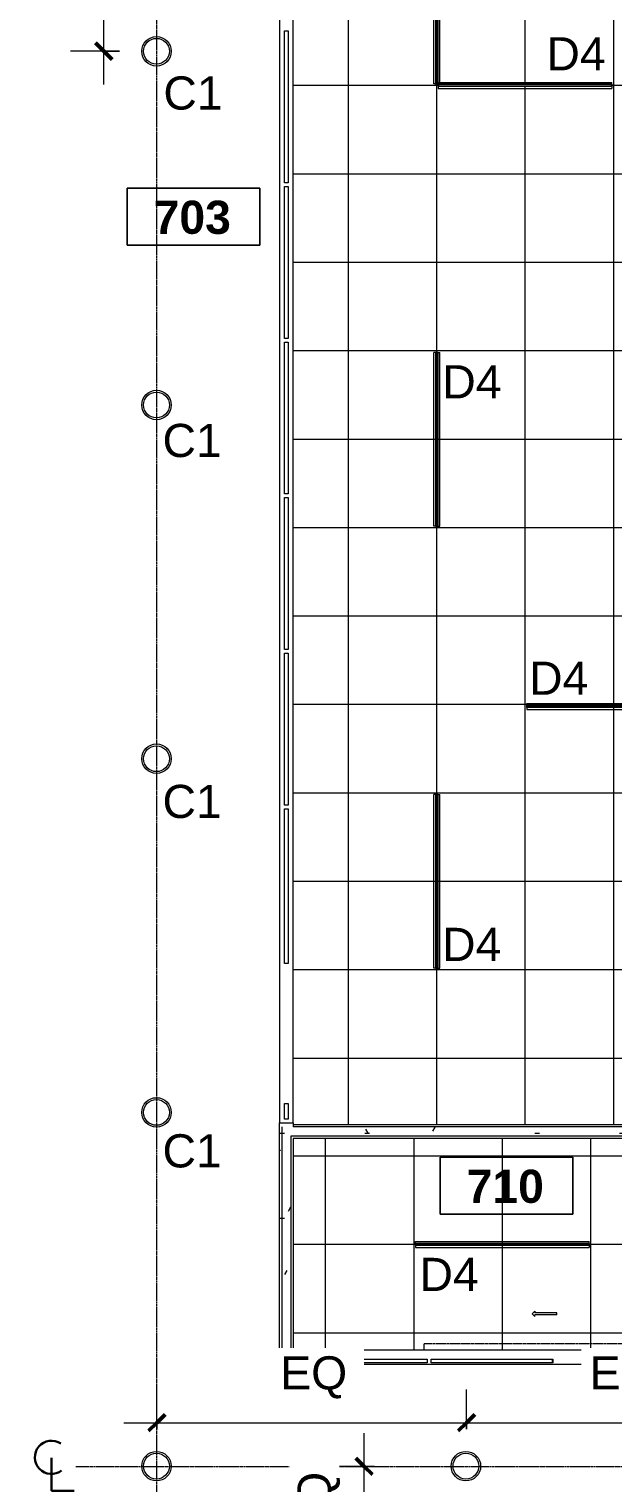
# Model space of a CAD drawing. Header units: inches. Extents: x -2332 to 1043, y -456 to 2193.
# Drawn here: x 170 to 328.4, y 550.2 to 944.8 of the extents above; entities that cross this region are included whole.
import ezdxf

# ---------------------------------------------------------------- set-up
doc = ezdxf.new("R2010")
doc.units = ezdxf.units.IN
doc.header["$MEASUREMENT"] = 0
doc.linetypes.add('Center 1_4_', pattern=[0.53125, 0.25, -0.09375, 0.09375, -0.09375])
doc.linetypes.add('Dash 1_16_', pattern=[0.125, 0.0625, -0.0625])
for name, color, linetype, lineweight in [('A-ANNO-DIMS', 211, 'Continuous', 9), ('A-ANNO-DIMS-96', 211, 'Continuous', 9), ('A-ANNO-NOTE', 131, 'Continuous', 9), ('A-AREA-IDEN', 2, 'Continuous', 9), ('A-CLNG', 13, 'Continuous', 13), ('A-CLNG-PATT', 13, 'Continuous', 13), ('A-DETL-CNTR', 5, 'Center 1_4_', 9), ('A-DETL-GENF', 92, 'Continuous', 9), ('A-DOOR', 31, 'Continuous', 13), ('A-GLAZ-CURT', 52, 'Continuous', 13), ('A-WALL', 113, 'Continuous', 13), ('A-WALL-PATT', 111, 'Continuous', 13), ('E-LITE-EQPM', 33, 'Continuous', 9), ('E-LITE-EQPM-IDEN', 33, 'Continuous', 9), ('I-WALL', 2, 'Continuous', 13)]:
    doc.layers.add(name, color=color, linetype=linetype, lineweight=lineweight)
doc.styles.add('Arial', font='arial.ttf', dxfattribs={"height": 9})
doc.styles.add('Swis721 Lt BT_2', font='swissl.ttf', dxfattribs={"height": 9})
doc.styles.add('Swis721 Lt BT_B', font='', dxfattribs={"height": 9})
doc.styles.get('Swis721 Lt BT_B').set_extended_font_data('Swis721 Lt BT', bold=True)
doc.dimstyles.new('OTJ_-_3_32__Linear__1_2__Tolerance_1', dxfattribs={"dimscale": 12, "dimtxt": 9.497835, "dimasz": 0.375, "dimexe": 0.75, "dimexo": 0.5, "dimgap": 0.5, "dimtad": 1, "dimdec": 1, "dimrnd": 0.5, "dimzin": 3, "dimdsep": 46, "dimlunit": 4, "dimtxsty": 'Swis721 Lt BT_2', "dimblk1": 'OBLIQUE', "dimblk2": 'OBLIQUE', "dimsah": 1, "dimcen": 0.09, "dimdle": 0.75, "dimazin": 0, "dimtfac": 1, "dimtdec": 4, "dimtix": 1, "dimtmove": 0, "dimatfit": 3, "dimfxl": 1, "dimtvp": 1, "dimtfill": 1, "dimfrac": 2, "dimtolj": 1, "dimtzin": 0, "dimarcsym": 2})
pattern_1 = [(0, (0, 0), (30.72, 7.68), [1.267, -21.773, 1.267, -21.773, -122.88]), (0, (0, 0), (30.72, 7.68), [-46.08, 1.267, -44.813, 1.267, -21.773, -53.76]), (0, (0, 0), (30.72, 7.68), [-115.2, 1.267, -14.093, 1.267, -37.133]), (120, (11.52, 3.84), (-22.011075, 22.7643), [1.267, -21.773, 1.267, -21.773, -122.88]), (120, (11.52, 3.84), (-22.011075, 22.7643), [-46.08, 1.267, -44.813, 1.267, -21.773, -53.76]), (120, (11.52, 3.84), (-22.011075, 22.7643), [-115.2, 1.267, -14.093, 1.267, -37.133]), (240, (15.36, 19.2), (-8.708925, -30.4443), [1.267, -21.773, 1.267, -21.773, -122.88]), (240, (15.36, 19.2), (-8.708925, -30.4443), [-46.08, 1.267, -44.813, 1.267, -21.773, -53.76]), (240, (15.36, 19.2), (-8.708925, -30.4443), [-115.2, 1.267, -14.093, 1.267, -37.133])]

# ---------------------------------------------------------------- blocks, each defined once
blk = doc.blocks.new('TBARLED SMARTLIGHT 9-16_DIFFUSING 2_ and 4_ - Type D_4_ 9_16 - Diffusing Lens-V35-7TH FLOOR REFLECTED CEILING PLAN')
at = {"layer": 'E-LITE-EQPM'}
for p, q in [((-0.8, 23.56), (-0.8, -23.56)), ((-0.3, 23.56), (-0.8, 23.56)), ((-0.3, 23.56), (0.3, 23.56)), ((-0.3, 23.52), (-0.3, 23.56)), ((-0.3, 23.52), (-0.21, 23.52)), ((-0.3, -23.52), (-0.3, 23.52)), ((0.3, 23.52), (-0.3, 23.52)), ((-0.21, -23.52), (-0.21, 23.52)), ((-0.2, 23.5), (0.2, 23.5)), ((-0.2, -23.5), (-0.2, 23.5)), ((0.2, -23.5), (0.2, 23.5)), ((0.21, 23.52), (0.3, 23.52)), ((0.21, -23.52), (0.21, 23.52)), ((0.3, 23.56), (0.3, 23.52)), ((0.3, 23.56), (0.8, 23.56)), ((0.3, -23.52), (0.3, 23.52)), ((0.8, 23.56), (0.8, -23.56)), ((-0.3, -23.56), (-0.8, -23.56)), ((-0.21, -23.52), (-0.3, -23.52)), ((-0.3, -23.52), (0.3, -23.52)), ((-0.3, -23.56), (-0.3, -23.52)), ((0.3, -23.56), (-0.3, -23.56)), ((0.2, -23.5), (-0.2, -23.5)), ((0.3, -23.52), (0.21, -23.52)), ((0.3, -23.52), (0.3, -23.56)), ((0.3, -23.56), (0.8, -23.56))]:
    blk.add_line(p, q, dxfattribs=at)
blk = doc.blocks.new('TBARLED SMARTLIGHT 9-16_DIFFUSING 2_ and 4_ - Type D_4_ 9_16 - Diffusing Lens-V32-7TH FLOOR REFLECTED CEILING PLAN')
at = {"layer": 'E-LITE-EQPM'}
for p, q in [((-0.8, 23.56), (-0.8, -23.56)), ((-0.3, 23.56), (-0.8, 23.56)), ((-0.3, 23.56), (0.3, 23.56)), ((-0.3, 23.52), (-0.3, 23.56)), ((-0.3, 23.52), (-0.21, 23.52)), ((-0.3, -23.52), (-0.3, 23.52)), ((0.3, 23.52), (-0.3, 23.52)), ((-0.21, -23.52), (-0.21, 23.52)), ((-0.2, 23.5), (0.2, 23.5)), ((-0.2, -23.5), (-0.2, 23.5)), ((0.2, -23.5), (0.2, 23.5)), ((0.21, 23.52), (0.3, 23.52)), ((0.21, -23.52), (0.21, 23.52)), ((0.3, 23.56), (0.3, 23.52)), ((0.3, 23.56), (0.8, 23.56)), ((0.3, -23.52), (0.3, 23.52)), ((0.8, 23.56), (0.8, -23.56)), ((-0.3, -23.56), (-0.8, -23.56)), ((-0.21, -23.52), (-0.3, -23.52)), ((-0.3, -23.52), (0.3, -23.52)), ((-0.3, -23.56), (-0.3, -23.52)), ((0.3, -23.56), (-0.3, -23.56)), ((0.2, -23.5), (-0.2, -23.5)), ((0.3, -23.52), (0.21, -23.52)), ((0.3, -23.52), (0.3, -23.56)), ((0.3, -23.56), (0.8, -23.56))]:
    blk.add_line(p, q, dxfattribs=at)
blk = doc.blocks.new('Barn Door - Glass Door - D13 - DEMOUNTABLE SLIDER-40_ x 96_-8564952-7TH FLOOR REFLECTED CEILING PLAN')
at = {"layer": 'A-DETL-GENF'}
for p, q in [((17.91, -11.5), (17.91, -12)), ((17.91, -11.5), (23.91, -11.5)), ((24.62, -11.75), (23.91, -11.04)), ((23.91, -11.04), (23.91, -11.5)), ((24.62, -11.75), (23.91, -12.46)), ((17.91, -12), (23.91, -12)), ((23.91, -12.46), (23.91, -12))]:
    blk.add_line(p, q, dxfattribs=at)
at = {"layer": 'A-DOOR', "linetype": 'Dash 1_16_', "lineweight": 9}
for p, q in [((-18, -1.87), (54, -1.87)), ((-18, -3.62), (-18, -1.87)), ((-18, -3.62), (54, -3.62)), ((54, -3.62), (54, -1.87))]:
    blk.add_line(p, q, dxfattribs=at)
blk = doc.blocks.new('System Panel - Glazed-8494730-7TH FLOOR REFLECTED CEILING PLAN')
at = {"layer": 'A-GLAZ-CURT'}
for p, q in [((-17, -0.5), (-17, 0.5)), ((-17, 0.5), (17, 0.5)), ((17, 0.5), (17, -0.5)), ((17, -0.5), (-17, -0.5))]:
    blk.add_line(p, q, dxfattribs=at)
blk = doc.blocks.new('System Panel - Glazed-8743336-7TH FLOOR REFLECTED CEILING PLAN')
at = {"layer": 'A-GLAZ-CURT'}
for p, q in [((-16.5, -0.5), (-16.5, 0.5)), ((-16.5, 0.5), (16.5, 0.5)), ((16.5, 0.5), (16.5, -0.5)), ((16.5, -0.5), (-16.5, -0.5))]:
    blk.add_line(p, q, dxfattribs=at)
blk = doc.blocks.new('System Panel - Glazed-8743157-7TH FLOOR REFLECTED CEILING PLAN')
at = {"layer": 'A-GLAZ-CURT'}
for p, q in [((-19.03, -0.5), (-19.03, 0.5)), ((-19.03, 0.5), (-18.97, 0.5)), ((-18.97, 0.5), (-18.97, -0.5)), ((19.03, 0.5), (18.97, 0.5)), ((18.97, 0.5), (18.97, -0.5)), ((19.03, -0.5), (19.03, 0.5)), ((-18.97, -0.5), (-19.03, -0.5)), ((18.97, -0.5), (19.03, -0.5))]:
    blk.add_line(p, q, dxfattribs=at)
blk = doc.blocks.new('System Panel - Glazed-8797284-7TH FLOOR REFLECTED CEILING PLAN')
at = {"layer": 'A-GLAZ-CURT'}
for p, q in [((-42.14, -0.5), (-42.14, 0.5)), ((-42.14, 0.5), (-37.83, 0.5)), ((-37.83, 0.5), (-37.83, -0.5)), ((0.17, -0.5), (0.17, 0.5)), ((0.17, 0.5), (42.14, 0.5)), ((42.14, 0.5), (42.14, -0.5)), ((-37.83, -0.5), (-42.14, -0.5)), ((42.14, -0.5), (0.17, -0.5))]:
    blk.add_line(p, q, dxfattribs=at)
blk = doc.blocks.new('System Panel - Glazed-8797285-7TH FLOOR REFLECTED CEILING PLAN')
at = {"layer": 'A-GLAZ-CURT'}
for p, q in [((-20.61, -0.5), (-20.61, 0.5)), ((-20.61, 0.5), (20.61, 0.5)), ((20.61, 0.5), (20.61, -0.5)), ((20.61, -0.5), (-20.61, -0.5))]:
    blk.add_line(p, q, dxfattribs=at)
blk = doc.blocks.new('DOWN LIGHT - Type C_L-PENDANT_FOCAL POINT 3_5 CYLINDER-9613399-7TH FLOOR REFLECTED CEILING PLAN')
at = {"layer": 'E-LITE-EQPM'}
for radius in [4, 3.5]:
    blk.add_circle((-0.125, 0), radius, dxfattribs=at)
blk = doc.blocks.new('Room Tag - Number Only-4120135-7TH FLOOR REFLECTED CEILING PLAN')
at = {"layer": 'A-AREA-IDEN'}
for p, q in [((-0.1881, -0.1636), (-0.1881, -0.0018)), ((-0.1881, -0.0018), (0.1869, -0.0018)), ((0.1869, -0.0018), (-0.1881, -0.0018)), ((-0.1881, -0.0018), (-0.1881, -0.1636)), ((0.1869, -0.0018), (0.1869, -0.1636)), ((0.1869, -0.1636), (0.1869, -0.0018)), ((0.1869, -0.1636), (-0.1881, -0.1636)), ((-0.1881, -0.1636), (0.1869, -0.1636))]:
    blk.add_line(p, q, dxfattribs=at)
blk = doc.blocks.new('Centerline - Centerline-43150-7TH FLOOR REFLECTED CEILING PLAN')
at = {"layer": 'A-ANNO-NOTE', "lineweight": 30}
for p, q in [((0, 0.0259), (0, -0.0678)), ((0, -0.0678), (0.0642, -0.0678))]:
    blk.add_line(p, q, dxfattribs=at)
blk.add_arc((0, 0.0273), 0.0469, 55.7755, 308.0372, dxfattribs=at)
blk = doc.blocks.new('DIMBLOCK76-7TH FLOOR REFLECTED CEILING PLAN')
at = {"layer": 'A-ANNO-DIMS-96'}
for p, q in [((190.29, 929.78), (190.29, 1043.78)), ((194.59, 1034.78), (181.29, 1034.78)), ((190.29, 1034.78), (194.59, 1034.78)), ((194.59, 938.78), (181.29, 938.78)), ((190.29, 938.78), (194.59, 938.78))]:
    blk.add_line(p, q, dxfattribs=at)
at = {"layer": 'A-ANNO-DIMS-96', "lineweight": 50}
for p, q in [((190.29, 1034.78), (188.04, 1037.03)), ((190.29, 1034.78), (192.54, 1032.53)), ((190.29, 938.78), (188.04, 941.03)), ((190.29, 938.78), (192.54, 936.53))]:
    blk.add_line(p, q, dxfattribs=at)
at = {"layer": 'A-ANNO-DIMS-96', "color": 0, "char_height": 9, "attachment_point": 1, "rotation": 90, "line_spacing_factor": 1.005062, "style": 'Swis721 Lt BT_2', "bg_fill": 3, "box_fill_scale": 1.25, "bg_fill_color": 256, "bg_fill_true_color": 13158600, "bg_fill_transparency": 0}
for s, insert, width in [('8\' - 0"', (172.28, 972.23), 34.9159), ('TYP', (199.35, 976.15), 25.5085)]:
    blk.add_mtext(s, dxfattribs=dict(at, insert=insert, width=width))
blk = doc.blocks.new('_Oblique')
at = {"color": 0, "linetype": 'ByBlock', "lineweight": -2}
blk.add_line((-0.5, -0.5), (0.5, 0.5), dxfattribs=at)
blk = doc.blocks.new('DIMBLOCK78-7TH FLOOR REFLECTED CEILING PLAN')
at = {"layer": 'A-ANNO-DIMS-96'}
for p, q in [((204.71, 564.78), (204.71, 575.56)), ((288.68, 564.78), (288.68, 575.56)), ((195.71, 566.56), (288.68, 566.56)), ((204.71, 566.56), (204.71, 564.78)), ((288.68, 566.56), (288.68, 564.78))]:
    blk.add_line(p, q, dxfattribs=at)
at = {"layer": 'A-ANNO-DIMS-96', "lineweight": 50}
for p, q in [((204.71, 566.56), (206.96, 568.81)), ((288.68, 566.56), (290.93, 568.81)), ((204.71, 566.56), (202.46, 564.31)), ((288.68, 566.56), (286.43, 564.31))]:
    blk.add_line(p, q, dxfattribs=at)
at = {"layer": 'A-ANNO-DIMS-96', "color": 0, "insert": (238.18, 584.58), "char_height": 9, "width": 20.443, "attachment_point": 1, "line_spacing_factor": 1.005062, "style": 'Swis721 Lt BT_2', "bg_fill": 3, "box_fill_scale": 1.25, "bg_fill_color": 256, "bg_fill_true_color": 13158600, "bg_fill_transparency": 0}
blk.add_mtext('EQ', dxfattribs=at)
blk = doc.blocks.new('DIMBLOCK79-7TH FLOOR REFLECTED CEILING PLAN')
at = {"layer": 'A-ANNO-DIMS-96'}
for p, q in [((288.68, 564.78), (288.68, 575.56)), ((372.64, 564.78), (372.64, 575.56)), ((288.68, 566.56), (372.64, 566.56)), ((288.68, 566.56), (288.68, 564.78)), ((372.64, 566.56), (372.64, 564.78))]:
    blk.add_line(p, q, dxfattribs=at)
at = {"layer": 'A-ANNO-DIMS-96', "lineweight": 50}
for p, q in [((288.68, 566.56), (290.93, 568.81)), ((372.64, 566.56), (374.89, 568.81)), ((288.68, 566.56), (286.43, 564.31)), ((372.64, 566.56), (370.39, 564.31))]:
    blk.add_line(p, q, dxfattribs=at)
at = {"layer": 'A-ANNO-DIMS-96', "color": 0, "insert": (322.14, 584.58), "char_height": 9, "width": 20.443, "attachment_point": 1, "line_spacing_factor": 1.005062, "style": 'Swis721 Lt BT_2', "bg_fill": 3, "box_fill_scale": 1.25, "bg_fill_color": 256, "bg_fill_true_color": 13158600, "bg_fill_transparency": 0}
blk.add_mtext('EQ', dxfattribs=at)
blk = doc.blocks.new('DIMBLOCK86-7TH FLOOR REFLECTED CEILING PLAN')
at = {"layer": 'A-ANNO-DIMS-96'}
for p, q in [((260.94, 523.47), (260.94, 563.71)), ((263.75, 554.71), (251.94, 554.71)), ((260.94, 554.71), (263.75, 554.71)), ((281.26, 532.47), (251.94, 532.47)), ((260.94, 532.47), (281.26, 532.47))]:
    blk.add_line(p, q, dxfattribs=at)
at = {"layer": 'A-ANNO-DIMS-96', "lineweight": 50}
for p, q in [((260.94, 554.71), (258.69, 556.96)), ((260.94, 554.71), (263.19, 552.46)), ((260.94, 532.47), (258.69, 534.72)), ((260.94, 532.47), (263.19, 530.22))]:
    blk.add_line(p, q, dxfattribs=at)
at = {"layer": 'A-ANNO-DIMS-96', "color": 0, "insert": (242.92, 535.07), "char_height": 9, "width": 20.443, "attachment_point": 1, "rotation": 90, "line_spacing_factor": 1.005062, "style": 'Swis721 Lt BT_2', "bg_fill": 3, "box_fill_scale": 1.25, "bg_fill_color": 256, "bg_fill_true_color": 13158600, "bg_fill_transparency": 0}
blk.add_mtext('EQ', dxfattribs=at)

msp = doc.modelspace()

# ---------------------------------------------------------------- hatches: boundary and pattern name
at = {"layer": 'A-CLNG-PATT'}
h = msp.add_hatch(dxfattribs=at)
h.set_pattern_fill('FP_4', color=256, style=0, pattern_type=2)
h.set_pattern_definition([(90, (352.647, 809.527), (24, -1e-15), []), (0, (352.647, 809.527), (0, -24), [])])
h.paths.add_polyline_path([(241.7108, 647.47126), (496.20426, 647.47126), (496.20426, 846.99788), (472.20426, 846.99788), (472.20426, 870.99788), (496.20426, 870.99788), (496.20426, 1029.24788), (241.7108, 1029.24788), (241.7108, 647.90876)], flags=0)
h.paths.add_polyline_path([(399.5145, 689.18632), (377.08432, 689.18632), (377.08432, 689.77687), (424.20932, 689.77687), (424.20932, 689.18632), (412.54365, 689.18632)], flags=0)
h.paths.add_polyline_path([(280.89162, 689.90876), (280.35154, 689.90876), (280.35154, 737.03376), (280.94209, 737.03376), (280.94209, 689.90876), (280.89219, 689.90876)], flags=0)
h.paths.add_polyline_path([(448.55307, 689.90876), (448.35154, 689.90876), (448.35154, 737.03376), (448.94209, 737.03376), (448.94209, 689.90876), (448.55626, 689.90876)], flags=0)
h.paths.add_polyline_path([(352.35154, 713.69503), (352.35154, 760.82003), (352.94209, 760.82003), (352.94209, 713.69503), (352.40145, 713.69503)], flags=0)
h.paths.add_polyline_path([(352.20932, 760.66698), (305.08432, 760.66698), (305.08432, 761.25753), (352.20932, 761.25753), (352.20932, 760.71629)], flags=0)
h.paths.add_polyline_path([(360.42703, 785.18632), (353.12959, 785.18632), (353.12959, 785.77687), (400.25459, 785.77687), (400.25459, 785.18632), (373.45619, 785.18632)], flags=0)
h.paths.add_polyline_path([(400.89162, 785.96437), (400.35154, 785.96437), (400.35154, 833.08937), (400.94209, 833.08937), (400.94209, 785.96437), (400.89219, 785.96437)], flags=0)
h.paths.add_polyline_path([(280.40201, 809.90876), (280.35154, 809.90876), (280.35154, 857.03376), (280.94209, 857.03376), (280.94209, 809.90876), (280.40291, 809.90876)], flags=0)
h.paths.add_polyline_path([(448.74057, 809.90876), (448.35154, 809.90876), (448.35154, 857.03376), (448.94209, 857.03376), (448.94209, 809.90876), (448.85154, 809.90876)], flags=0)
h.paths.add_polyline_path([(331.16244, 856.66698), (329.08432, 856.66698), (329.08432, 857.25753), (376.20932, 857.25753), (376.20932, 856.66698), (334.36872, 856.66698)], flags=0)
h.paths.add_polyline_path([(376.40328, 881.96437), (376.35154, 881.96437), (376.35154, 929.08937), (376.94209, 929.08937), (376.94209, 881.96437), (376.40666, 881.96437)], flags=0)
h.paths.add_polyline_path([(448.16244, 905.23159), (401.08432, 905.23159), (401.08432, 905.82214), (448.20932, 905.82214), (448.20932, 905.23159)], flags=0)
h.paths.add_polyline_path([(327.85431, 929.22126), (281.03904, 929.22126), (281.03904, 929.81182), (328.16404, 929.81182), (328.16404, 929.22126), (328.10154, 929.22126)], flags=0)
h.paths.add_polyline_path([(280.72801, 929.90876), (280.35154, 929.90876), (280.35154, 977.03376), (280.94209, 977.03376), (280.94209, 929.90876), (280.73737, 929.90876)], flags=0)
h.paths.add_polyline_path([(448.71311, 929.90876), (448.35154, 929.90876), (448.35154, 977.03376), (448.94209, 977.03376), (448.94209, 929.90876), (448.72801, 929.90876)], flags=0)
h.paths.add_polyline_path([(424.14682, 977.18632), (377.08432, 977.18632), (377.08432, 977.77687), (424.20932, 977.77687), (424.20932, 977.18632), (424.16244, 977.18632)], flags=0)
h = msp.add_hatch(dxfattribs=at)
h.set_pattern_fill('FP_21', color=256, style=0, pattern_type=2)
h.set_pattern_definition([(180, (298.46, 614.97), (3e-15, 24), []), (90, (298.46, 614.97), (24, -1e-15), [])])
h.paths.add_polyline_path([(241.7108, 586.22126), (355.20753, 586.22126), (355.20753, 643.72126), (241.7108, 643.72126), (241.7108, 587.25985)], flags=0)
h.paths.add_polyline_path([(274.89667, 614.63071), (274.89667, 615.22126), (322.02167, 615.22126), (322.02167, 614.63071), (274.94354, 614.63071)], flags=0)
at = {"layer": 'A-WALL-PATT', "lineweight": 9}
h = msp.add_hatch(dxfattribs=at)
h.set_pattern_fill('FP_1', color=256, style=0, pattern_type=2)
h.set_pattern_definition(pattern_1)
h.paths.add_polyline_path([(451.63112, 646.84626), (496.20426, 646.84626), (496.20426, 647.47126), (241.7108, 647.47126), (241.7108, 646.84626), (399.5145, 646.84626)], flags=0)
h = msp.add_hatch(dxfattribs=at)
h.set_pattern_fill('FP_1', color=256, style=0, pattern_type=2)
h.set_pattern_definition(pattern_1)
h.paths.add_polyline_path([(237.9608, 582.47126), (238.5858, 582.47126), (238.5858, 646.84626), (237.9608, 646.84626), (237.9608, 586.22126)], flags=0)
h = msp.add_hatch(dxfattribs=at)
h.set_pattern_fill('FP_1', color=256, style=0, pattern_type=2)
h.set_pattern_definition(pattern_1)
h.paths.add_polyline_path([(355.20753, 644.34626), (472.82926, 644.34626), (496.20426, 646.84626), (238.5858, 646.84626), (238.5858, 644.34626), (347.39787, 644.34626)], flags=0)
h.paths.add_polyline_path([(472.82926, 644.34626), (496.82926, 644.34626), (496.82926, 646.84626), (496.20324, 646.84614)], flags=0)
h = msp.add_hatch(dxfattribs=at)
h.set_pattern_fill('FP_1', color=256, style=0, pattern_type=2)
h.set_pattern_definition(pattern_1)
h.paths.add_polyline_path([(241.0858, 586.22126), (241.0858, 644.34626), (238.5858, 644.34626), (238.5858, 586.22126), (240.89747, 586.22126)], flags=0)
h = msp.add_hatch(dxfattribs=at)
h.set_pattern_fill('FP_1', color=256, style=0, pattern_type=2)
h.set_pattern_definition(pattern_1)
h.paths.add_polyline_path([(355.20753, 643.72126), (355.83253, 643.72126), (355.83253, 644.34626), (241.0858, 644.34626), (241.0858, 643.72126), (347.39787, 643.72126)], flags=0)
h.paths.add_polyline_path([(472.20426, 643.72126), (472.82926, 643.72126), (472.82926, 644.34626), (358.33253, 644.34626), (358.33253, 643.72126), (451.63112, 643.72126)], flags=0)
h.paths.add_polyline_path([(475.95426, 643.72126), (496.20426, 643.72126), (496.19754, 644.34626), (475.32926, 644.34626), (475.32926, 643.72126)], flags=0)

# ---------------------------------------------------------------- linework, layer by layer
at = {"layer": 'A-CLNG'}
for p, q in [((237.9608, 1032.99788), (237.9608, 647.90876)), ((241.7108, 647.90876), (241.7108, 1029.24788)), ((355.20753, 586.22126), (243.0858, 586.22126)), ((243.0858, 582.47126), (470.0858, 582.47126))]:
    msp.add_line(p, q, dxfattribs=at)
at = {"layer": 'A-DETL-CNTR'}
for p, q in [((204.71076, 255.49788), (204.71076, 1320.70947)), ((182.71076, 554.70947), (687.71076, 554.70947))]:
    msp.add_line(p, q, dxfattribs=at)
at = {"layer": 'A-WALL'}
for p, q in [((241.7108, 647.47126), (241.7108, 646.84626)), ((238.5858, 646.84626), (238.5858, 582.47126)), ((355.83253, 644.34626), (241.0858, 644.34626)), ((241.0858, 644.34626), (241.0858, 586.22126)), ((496.82926, 646.84626), (241.7108, 646.84626))]:
    msp.add_line(p, q, dxfattribs=at)
at = {"layer": 'I-WALL'}
for p, q in [((237.9608, 647.90876), (241.7108, 647.90876)), ((237.9608, 582.47126), (237.9608, 647.90876)), ((241.7108, 647.90876), (241.7108, 647.47126)), ((241.7108, 647.47126), (496.20426, 647.47126)), ((355.20753, 643.72126), (241.7108, 643.72126)), ((241.7108, 643.72126), (241.7108, 586.22126)), ((241.7108, 586.22126), (243.0858, 586.22126)), ((243.0858, 586.22126), (243.0858, 582.47126)), ((243.0858, 582.47126), (237.9608, 582.47126))]:
    msp.add_line(p, q, dxfattribs=at)

# ---------------------------------------------------------------- block references
at = {"layer": 'A-ANNO-NOTE', "xscale": 96, "yscale": 96, "zscale": 96}
msp.add_blockref('Centerline - Centerline-43150-7TH FLOOR REFLECTED CEILING PLAN', (176.08633, 554.53798), dxfattribs=at)
at = {"layer": 'A-AREA-IDEN', "xscale": 95.99999999999994, "yscale": 95.99999999999994, "zscale": 95.99999999999994}
for p in [(214.70114, 901.83217), (299.62703, 638.82222)]:
    msp.add_blockref('Room Tag - Number Only-4120135-7TH FLOOR REFLECTED CEILING PLAN', p, dxfattribs=at)
at = {"layer": 'A-DOOR', "rotation": 180}
msp.add_blockref('Barn Door - Glass Door - D13 - DEMOUNTABLE SLIDER-40_ x 96_-8564952-7TH FLOOR REFLECTED CEILING PLAN', (331.14503, 584.34626), dxfattribs=at)
at = {"layer": 'A-GLAZ-CURT', "lineweight": 9, "rotation": 89.99999999999991}
for name, p in [('System Panel - Glazed-8797285-7TH FLOOR REFLECTED CEILING PLAN', (239.8358, 923.69268)), ('System Panel - Glazed-8797285-7TH FLOOR REFLECTED CEILING PLAN', (239.8358, 881.47061)), ('System Panel - Glazed-8797285-7TH FLOOR REFLECTED CEILING PLAN', (239.8358, 839.24853)), ('System Panel - Glazed-8797285-7TH FLOOR REFLECTED CEILING PLAN', (239.8358, 797.02646)), ('System Panel - Glazed-8797285-7TH FLOOR REFLECTED CEILING PLAN', (239.8358, 754.80438)), ('System Panel - Glazed-8797284-7TH FLOOR REFLECTED CEILING PLAN', (239.8358, 691.05105))]:
    msp.add_blockref(name, p, dxfattribs=at)
at = {"layer": 'A-GLAZ-CURT', "lineweight": 9}
for name, p in [('System Panel - Glazed-8494730-7TH FLOOR REFLECTED CEILING PLAN', (261.0858, 583.34626)), ('System Panel - Glazed-8743336-7TH FLOOR REFLECTED CEILING PLAN', (295.5858, 583.34626)), ('System Panel - Glazed-8743157-7TH FLOOR REFLECTED CEILING PLAN', (331.11542, 583.34626))]:
    msp.add_blockref(name, p, dxfattribs=at)
at = {"layer": 'E-LITE-EQPM', "extrusion": (0, 0, -1)}
for name, p, rotation in [('TBARLED SMARTLIGHT 9-16_DIFFUSING 2_ and 4_ - Type D_4_ 9_16 - Diffusing Lens-V35-7TH FLOOR REFLECTED CEILING PLAN', (-280.64682, 953.47126), 180), ('TBARLED SMARTLIGHT 9-16_DIFFUSING 2_ and 4_ - Type D_4_ 9_16 - Diffusing Lens-V32-7TH FLOOR REFLECTED CEILING PLAN', (-304.60154, 929.51654), 269.9999999999999), ('TBARLED SMARTLIGHT 9-16_DIFFUSING 2_ and 4_ - Type D_4_ 9_16 - Diffusing Lens-V32-7TH FLOOR REFLECTED CEILING PLAN', (-280.64682, 833.47126), 180), ('TBARLED SMARTLIGHT 9-16_DIFFUSING 2_ and 4_ - Type D_4_ 9_16 - Diffusing Lens-V32-7TH FLOOR REFLECTED CEILING PLAN', (-328.64682, 760.96225), 269.9999999999999), ('TBARLED SMARTLIGHT 9-16_DIFFUSING 2_ and 4_ - Type D_4_ 9_16 - Diffusing Lens-V32-7TH FLOOR REFLECTED CEILING PLAN', (-280.64682, 713.47126), 180), ('TBARLED SMARTLIGHT 9-16_DIFFUSING 2_ and 4_ - Type D_4_ 9_16 - Diffusing Lens-V32-7TH FLOOR REFLECTED CEILING PLAN', (-298.45917, 614.92599), 269.9999999999999)]:
    msp.add_blockref(name, p, dxfattribs=dict(at, rotation=rotation))
at = {"layer": 'E-LITE-EQPM'}
for p in [(204.71076, 938.7758), (204.71076, 842.7758), (204.71076, 746.7758), (204.71076, 650.7758), (204.71076, 554.7758), (288.67562, 554.7758)]:
    msp.add_blockref('DOWN LIGHT - Type C_L-PENDANT_FOCAL POINT 3_5 CYLINDER-9613399-7TH FLOOR REFLECTED CEILING PLAN', p, dxfattribs=at)

# ---------------------------------------------------------------- texts
at = {"layer": 'A-AREA-IDEN', "char_height": 9, "width": 25.452, "attachment_point": 1, "style": 'Swis721 Lt BT_B'}
for s, insert in [('703', (203.80535, 898.22998)), ('710', (288.73123, 635.22003))]:
    msp.add_mtext(s, dxfattribs=dict(at, insert=insert))
at = {"layer": 'E-LITE-EQPM-IDEN', "char_height": 9, "width": 19.695, "attachment_point": 1, "style": 'Arial'}
for s, insert in [('D4', (310.39403, 942.59447)), ('D4', (282.14985, 853.5684)), ('C1', (206.23295, 837.64657)), ('D4', (305.70073, 773.12604)), ('C1', (206.23295, 739.67413)), ('D4', (282.08018, 700.87878)), ('C1', (206.23295, 644.84263)), ('D4', (275.9601, 611.30832))]:
    msp.add_mtext(s, dxfattribs=dict(at, insert=insert))

# ---------------------------------------------------------------- next in the draw order: dimensions: what is measured, and where the dimension line sits
at = {"layer": 'A-ANNO-DIMS'}
dim = msp.add_linear_dim(base=(190.2912, 1034.7758), p1=(200.58576, 938.7758), p2=(200.58576, 1034.7758), angle=90, text='<>\\XTYP', dimstyle='OTJ_-_3_32__Linear__1_2__Tolerance_1', override={"dimpost": '<>', "dimfxl": 96}, dxfattribs=at)
dim.commit()
dim.dimension.update_dxf_attribs({"geometry": 'DIMBLOCK76-7TH FLOOR REFLECTED CEILING PLAN', "text_midpoint": (190.2912, 986.7758)})
dim = msp.add_linear_dim(base=(288.67562, 566.56447), p1=(204.71076, 558.7758), p2=(288.67562, 558.7758), text='EQ', dimstyle='OTJ_-_3_32__Linear__1_2__Tolerance_1', override={"dimpost": '<>', "dimfxl": 83.964853}, dxfattribs=at)
dim.commit()
dim.dimension.update_dxf_attribs({"geometry": 'DIMBLOCK78-7TH FLOOR REFLECTED CEILING PLAN', "text_midpoint": (246.69319, 577.51356)})

# ---------------------------------------------------------------- next in the draw order: texts
at = {"layer": 'E-LITE-EQPM-IDEN', "insert": (206.47207, 931.9496), "char_height": 9, "width": 19.695, "attachment_point": 1, "style": 'Arial'}
msp.add_mtext('C1', dxfattribs=at)

# ---------------------------------------------------------------- next in the draw order: dimensions: what is measured, and where the dimension line sits
at = {"layer": 'A-ANNO-DIMS'}
dim = msp.add_linear_dim(base=(372.64047, 566.56447), p1=(288.67562, 558.7758), p2=(372.64047, 558.7758), text='EQ', dimstyle='OTJ_-_3_32__Linear__1_2__Tolerance_1', override={"dimpost": '<>', "dimfxl": 83.964853}, dxfattribs=at)
dim.commit()
dim.dimension.update_dxf_attribs({"geometry": 'DIMBLOCK79-7TH FLOOR REFLECTED CEILING PLAN', "text_midpoint": (330.65804, 577.51356)})

# ---------------------------------------------------------------- next in the draw order: dimensions: what is measured, and where the dimension line sits
dim = msp.add_linear_dim(base=(260.93672, 554.70947), p1=(287.26177, 532.47126), p2=(257.75474, 554.70947), angle=90, text='EQ', dimstyle='OTJ_-_3_32__Linear__1_2__Tolerance_1', override={"dimpost": '<>', "dimfxl": 36.948656}, dxfattribs=at)
dim.commit()
dim.dimension.update_dxf_attribs({"geometry": 'DIMBLOCK86-7TH FLOOR REFLECTED CEILING PLAN', "text_midpoint": (249.98763, 543.59037)})

doc.saveas('drawing.dxf')
